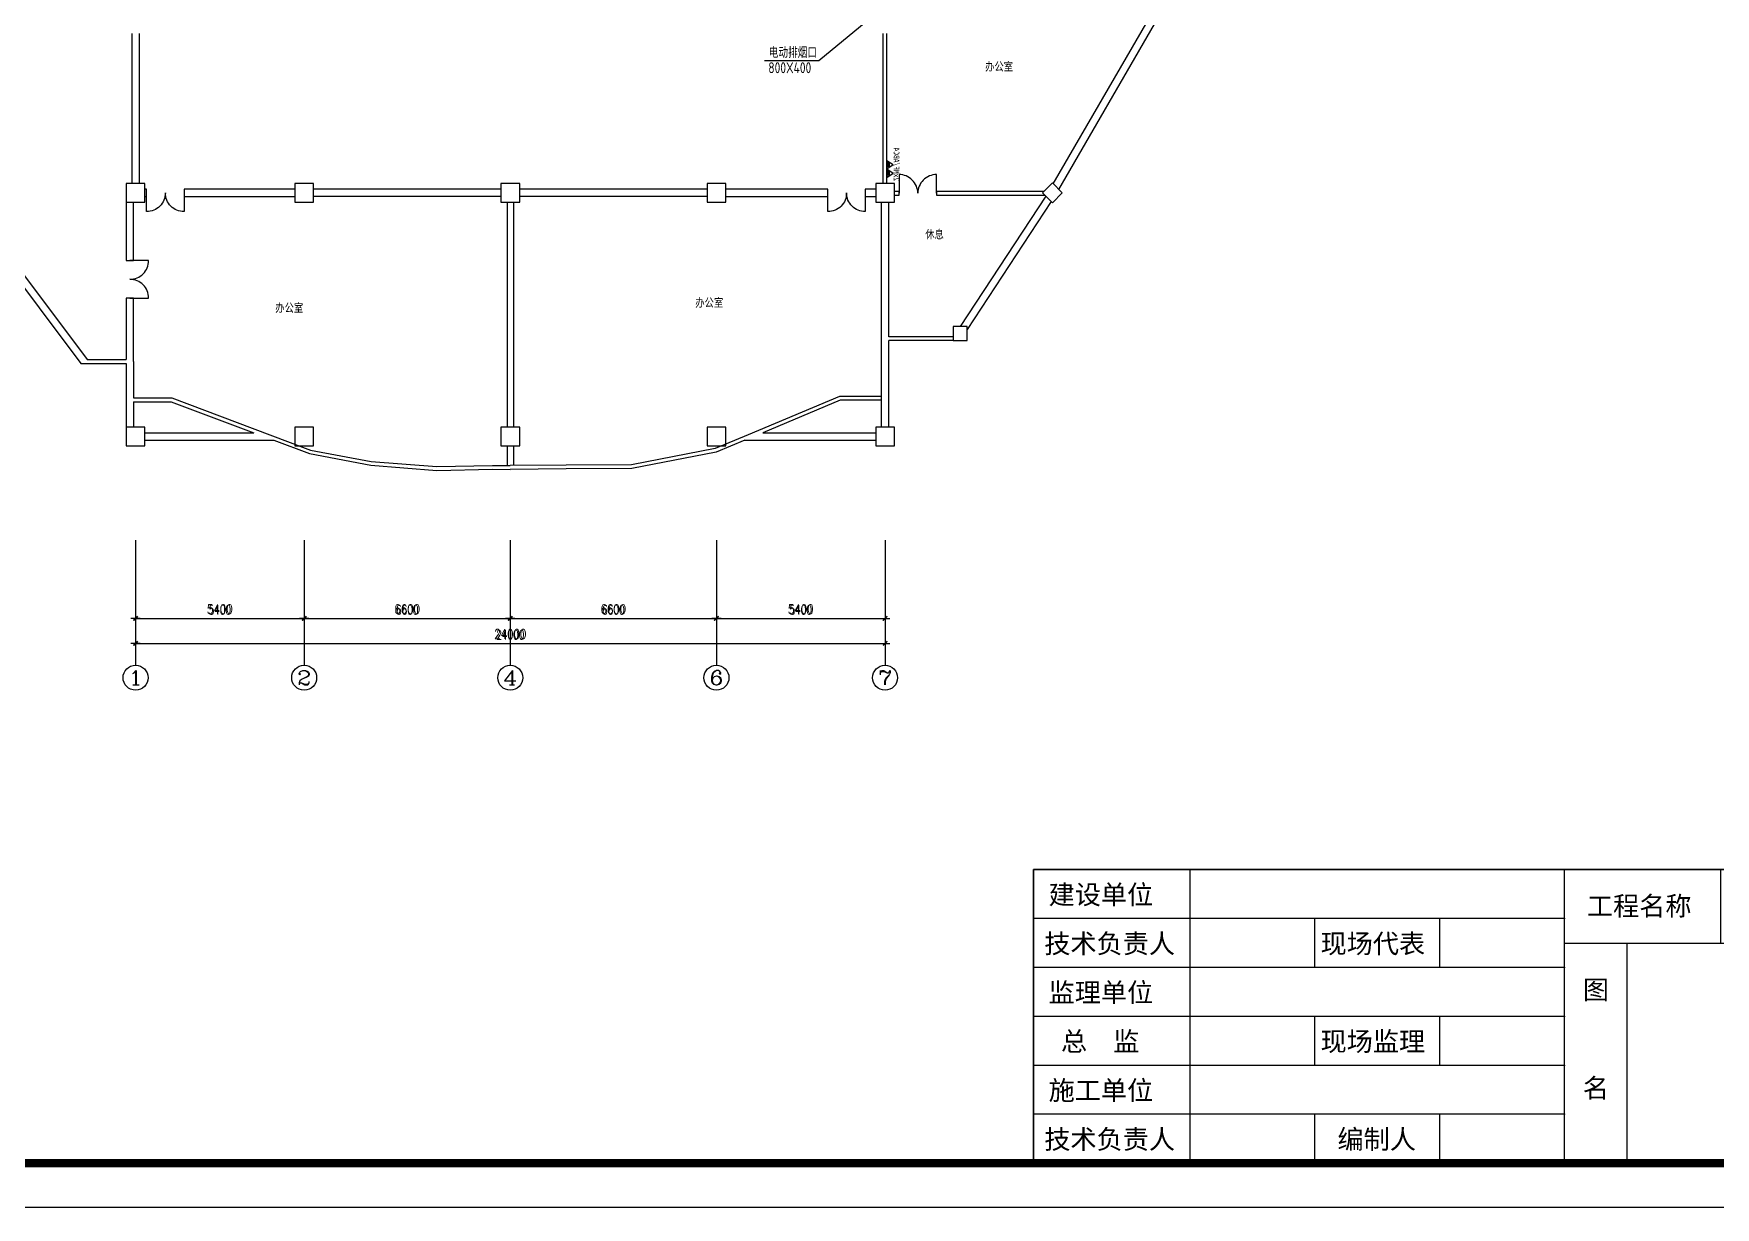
# Model space of a CAD drawing. Extents: x -149393 to 1177518, y -366685 to 296590.
# Drawn here: x 906021 to 959868, y -685 to 36902 of the extents above; entities that cross this region are included whole.
import ezdxf
from ezdxf.enums import TextEntityAlignment as Align

# ---------------------------------------------------------------- set-up
doc = ezdxf.new("R2010")
doc.units = 0
doc.header["$LTSCALE"] = 1000
doc.header["$MEASUREMENT"] = 0
doc.layers.get('0').update_dxf_attribs({"linetype": 'CONTINUOUS'})
doc.layers.get('Defpoints').update_dxf_attribs({"linetype": 'CONTINUOUS'})
for name, color, linetype in [('AXIS', 3, 'CONTINUOUS'), ('COLUMN', 9, 'CONTINUOUS'), ('EQUIP-消防', 3, 'CONTINUOUS'), ('PUB_TITLE', 253, 'CONTINUOUS'), ('TEL_TEXT', 7, 'CONTINUOUS'), ('WALL', 9, 'CONTINUOUS'), ('WINDOW', 4, 'CONTINUOUS'), ('通风', 3, 'CONTINUOUS')]:
    doc.layers.add(name, color=color, linetype=linetype)
doc.styles.add('_TCH_AXIS', font='COMPLEX', dxfattribs={"bigfont": 'GBCBIG'})
doc.styles.add('_TCH_DIM_T3', font='SIMPLEX', dxfattribs={"width": 0.705882, "bigfont": 'GBCBIG'})
doc.styles.add('_TEL_DIM', font='', dxfattribs={"width": 0.8, "height": 3.5})
doc.styles.add('DIM_FONT', font='SIMPLEX.shx', dxfattribs={"width": 0.8})
doc.styles.add('宋体', font='')
doc.styles.add('样式 1', font='TSSDENG', dxfattribs={"width": 0.8, "height": 3000, "bigfont": 'TSSDCHN'})
doc.styles.get('_TEL_DIM').set_extended_font_data('SimSun')
doc.styles.get('宋体').set_extended_font_data('SimSun')
doc.dimstyles.new('_TCH_ARCH&&100', dxfattribs={"dimtxt": 297.5, "dimasz": 100, "dimexe": 250, "dimexo": 300, "dimgap": 126.25, "dimtad": 1, "dimdec": 0, "dimzin": 0, "dimdsep": 46, "dimtxsty": '_TCH_DIM_T3', "dimblk": 'ARCHTICK', "dimcen": 0.09, "dimclrt": 7, "dimazin": 2, "dimtfac": 1, "dimtdec": 0, "dimtix": 1, "dimtmove": 2, "dimatfit": 3, "dimfxl": 1, "dimtolj": 1, "dimtzin": 0, "dimarcsym": 0})
doc.dimstyles.new('DIMN', dxfattribs={"dimtxt": 300, "dimasz": 1, "dimexe": 250, "dimexo": 300, "dimgap": 150, "dimtad": 1, "dimdec": 0, "dimdsep": 46, "dimtxsty": 'DIM_FONT', "dimblk": '_DIMX', "dimcen": 2.5, "dimclrt": 7, "dimadec": 0, "dimazin": 0, "dimtfac": 1, "dimtdec": 0, "dimtix": 1, "dimtmove": 2, "dimatfit": 3, "dimldrblk": '_DIMX', "dimfxl": 1, "dimtolj": 1, "dimarcsym": 0})

# ---------------------------------------------------------------- blocks, each defined once
blk = doc.blocks.new('$equip_U$00000441(cyc-PC)')
for p, q in [((-0.78, 0), (-0.39, 0.56)), ((0, 0), (-0.78, 0)), ((-0.54, 0.06), (-0.38, 0.23)), ((-0.54, 0.17), (-0.48, 0.23)), ((-0.54, 0), (-0.54, 0.23)), ((-0.54, 0.23), (-0.24, 0.23)), ((-0.24, 0), (-0.54, 0)), ((-0.5, 0), (-0.27, 0.23)), ((-0.4, 0), (-0.24, 0.16)), ((0, 0), (-0.39, 0.56)), ((-0.3, 0), (-0.24, 0.06)), ((-0.24, 0.23), (-0.24, 0)), ((0, 0), (0.39, 0.56)), ((0.78, 0), (0, 0)), ((0.24, 0.06), (0.41, 0.23)), ((0.24, 0.17), (0.3, 0.23)), ((0.24, 0), (0.24, 0.23)), ((0.24, 0.23), (0.54, 0.23)), ((0.54, 0), (0.24, 0)), ((0.28, 0), (0.51, 0.23)), ((0.38, 0), (0.54, 0.16)), ((0.78, 0), (0.39, 0.56)), ((0.49, 0), (0.54, 0.06)), ((0.54, 0.23), (0.54, 0))]:
    blk.add_line(p, q)
blk.add_point((0, 0))
at = {"style": '宋体', "width": 0.8}
blk.add_text('2xMF/ABC4', height=0.522, dxfattribs=at).set_placement((-1.12, 0.62))
at = {"color": 7, "style": '_TEL_DIM', "flags": 1}
blk.add_attdef('A', text='', height=0.00002, dxfattribs=at).set_placement((0, 0), align=Align.MIDDLE_CENTER)
blk = doc.blocks.new('_DIMX')
blk.add_line((-150, 0), (150, 0))
at = {"const_width": 50}
blk.add_lwpolyline([(-70, -70), (70, 70)], dxfattribs=at)
blk = doc.blocks.new('_ArchTick')
at = {"color": 0, "linetype": 'ByBlock', "const_width": 0.4}
blk.add_lwpolyline([(-0.5, -0.5), (0.5, 0.5)], dxfattribs=at)
blk = doc.blocks.new('*D953')
at = {"layer": 'AXIS', "color": 0, "lineweight": -2, "transparency": 16777216}
for p, q in [((921284, 20376), (921284, 17926)), ((927884, 20376), (927884, 17926)), ((921284, 18176), (927884, 18176))]:
    blk.add_line(p, q, dxfattribs=at)
at = {"layer": 'Defpoints', "color": 0, "transparency": 16777216}
for p in [(921284, 20676), (927884, 20676), (927884, 18176)]:
    blk.add_point(p, dxfattribs=at)
at = {"layer": 'AXIS', "color": 0, "lineweight": -2, "transparency": 16777216, "xscale": 100, "yscale": 100, "zscale": 100, "rotation": 180}
blk.add_blockref('_ArchTick', (921284, 18176), dxfattribs=at)
at = {"layer": 'AXIS', "color": 0, "lineweight": -2, "transparency": 16777216, "xscale": 100, "yscale": 100, "zscale": 100}
blk.add_blockref('_ArchTick', (927884, 18176), dxfattribs=at)
at = {"layer": 'AXIS', "color": 7, "transparency": 16777216, "insert": (924584, 18451), "char_height": 297.5, "attachment_point": 5, "style": '_TCH_DIM_T3'}
blk.add_mtext('\\A1;6600', dxfattribs=at)
blk = doc.blocks.new('*D954')
at = {"layer": 'AXIS', "color": 0, "lineweight": -2, "transparency": 16777216}
for p, q in [((927884, 20376), (927884, 17926)), ((933284, 20376), (933284, 17926)), ((927884, 18176), (933284, 18176))]:
    blk.add_line(p, q, dxfattribs=at)
at = {"layer": 'Defpoints', "color": 0, "transparency": 16777216}
for p in [(927884, 20676), (933284, 20676), (933284, 18176)]:
    blk.add_point(p, dxfattribs=at)
at = {"layer": 'AXIS', "color": 0, "lineweight": -2, "transparency": 16777216, "xscale": 100, "yscale": 100, "zscale": 100, "rotation": 180}
blk.add_blockref('_ArchTick', (927884, 18176), dxfattribs=at)
at = {"layer": 'AXIS', "color": 0, "lineweight": -2, "transparency": 16777216, "xscale": 100, "yscale": 100, "zscale": 100}
blk.add_blockref('_ArchTick', (933284, 18176), dxfattribs=at)
at = {"layer": 'AXIS', "color": 7, "transparency": 16777216, "insert": (930584, 18451), "char_height": 297.5, "attachment_point": 5, "style": '_TCH_DIM_T3'}
blk.add_mtext('\\A1;5400', dxfattribs=at)
blk = doc.blocks.new('*D955')
at = {"layer": 'AXIS', "color": 0, "lineweight": -2, "transparency": 16777216}
for p, q in [((914684, 20376), (914684, 17926)), ((921284, 20376), (921284, 17926)), ((914684, 18176), (921284, 18176))]:
    blk.add_line(p, q, dxfattribs=at)
at = {"layer": 'Defpoints', "color": 0, "transparency": 16777216}
for p in [(914684, 20676), (921284, 20676), (921284, 18176)]:
    blk.add_point(p, dxfattribs=at)
at = {"layer": 'AXIS', "color": 0, "lineweight": -2, "transparency": 16777216, "xscale": 100, "yscale": 100, "zscale": 100, "rotation": 180}
blk.add_blockref('_ArchTick', (914684, 18176), dxfattribs=at)
at = {"layer": 'AXIS', "color": 0, "lineweight": -2, "transparency": 16777216, "xscale": 100, "yscale": 100, "zscale": 100}
blk.add_blockref('_ArchTick', (921284, 18176), dxfattribs=at)
at = {"layer": 'AXIS', "color": 7, "transparency": 16777216, "insert": (917984, 18451), "char_height": 297.5, "attachment_point": 5, "style": '_TCH_DIM_T3'}
blk.add_mtext('\\A1;6600', dxfattribs=at)
blk = doc.blocks.new('*D956')
at = {"layer": 'AXIS', "color": 0, "lineweight": -2, "transparency": 16777216}
for p, q in [((909284, 20376), (909284, 17926)), ((914684, 20376), (914684, 17926)), ((909284, 18176), (914684, 18176))]:
    blk.add_line(p, q, dxfattribs=at)
at = {"layer": 'Defpoints', "color": 0, "transparency": 16777216}
for p in [(909284, 20676), (914684, 20676), (914684, 18176)]:
    blk.add_point(p, dxfattribs=at)
at = {"layer": 'AXIS', "color": 0, "lineweight": -2, "transparency": 16777216, "xscale": 100, "yscale": 100, "zscale": 100, "rotation": 180}
blk.add_blockref('_ArchTick', (909284, 18176), dxfattribs=at)
at = {"layer": 'AXIS', "color": 0, "lineweight": -2, "transparency": 16777216, "xscale": 100, "yscale": 100, "zscale": 100}
blk.add_blockref('_ArchTick', (914684, 18176), dxfattribs=at)
at = {"layer": 'AXIS', "color": 7, "transparency": 16777216, "insert": (911984, 18451), "char_height": 297.5, "attachment_point": 5, "style": '_TCH_DIM_T3'}
blk.add_mtext('\\A1;5400', dxfattribs=at)
blk = doc.blocks.new('*D957')
at = {"layer": 'AXIS', "color": 0, "lineweight": -2, "transparency": 16777216}
for p, q in [((909284, 20376), (909284, 17126)), ((933284, 20376), (933284, 17126)), ((909284, 17376), (933284, 17376))]:
    blk.add_line(p, q, dxfattribs=at)
at = {"layer": 'Defpoints', "color": 0, "transparency": 16777216}
for p in [(909284, 20676), (933284, 20676), (933284, 17376)]:
    blk.add_point(p, dxfattribs=at)
at = {"layer": 'AXIS', "color": 0, "lineweight": -2, "transparency": 16777216, "xscale": 100, "yscale": 100, "zscale": 100, "rotation": 180}
blk.add_blockref('_ArchTick', (909284, 17376), dxfattribs=at)
at = {"layer": 'AXIS', "color": 0, "lineweight": -2, "transparency": 16777216, "xscale": 100, "yscale": 100, "zscale": 100}
blk.add_blockref('_ArchTick', (933284, 17376), dxfattribs=at)
at = {"layer": 'AXIS', "color": 7, "transparency": 16777216, "insert": (921284, 17651), "char_height": 297.5, "attachment_point": 5, "style": '_TCH_DIM_T3'}
blk.add_mtext('\\A1;24000', dxfattribs=at)
blk = doc.blocks.new('_FZHK')
blk.add_lwpolyline([(-0.5, -0.5), (0.5, -0.5), (0.5, 0.5), (-0.5, 0.5)], close=True)
blk = doc.blocks.new('会签栏')
at = {"layer": 'PUB_TITLE', "color": 4, "lineweight": 30}
blk.add_lwpolyline([(-18000, 0), (-18000, 4700), (0, 4700)], dxfattribs=at)
at = {"layer": 'PUB_TITLE', "color": 4}
for points in [[(-15500, 4700), (-15500, 0)], [(-9500, 0), (-9500, 4700)], [(-7000, 4700), (-7000, 3525)], [(-9500, 3917), (-18000, 3917)], [(-13500, 3917), (-13500, 3133)], [(-11500, 3917), (-11500, 3133)], [(-9500, 3525), (0, 3525)], [(-8500, 3525), (-8500, 0)], [(-3500, 3525), (-3500, 0)], [(-2000, 3525), (-2000, 0)], [(-9500, 3133), (-18000, 3133)], [(-9500, 2350), (-18000, 2350)], [(-13500, 2350), (-13500, 1567)], [(-11500, 2350), (-11500, 1567)], [(-3500, 2350), (0, 2350)], [(-9500, 1567), (-18000, 1567)], [(-3500, 1175), (0, 1175)], [(-9500, 783), (-18000, 783)], [(-13500, 783), (-13500, 0)], [(-11500, 783), (-11500, 0)]]:
    blk.add_lwpolyline(points, dxfattribs=at)
at = {"layer": 'PUB_TITLE'}
for p in [(-9500, 3917), (-9500, 3133), (-9500, 2350), (-9500, 1567), (-3500, 1175), (-9500, 783)]:
    blk.add_point(p, dxfattribs=at)
at = {"layer": 'PUB_TITLE', "color": 4}
blk.add_point((-3500, 2350), dxfattribs=at)
at = {"lineweight": -3, "style": '宋体'}
for s, p in [('建设单位', (-17758, 4147)), ('工程名称', (-9140, 3965)), ('技术负责人', (-17828, 3363)), ('现场代表', (-13405, 3363)), ('图别', (-3241, 2796)), ('监理单位', (-17758, 2580)), ('图', (-9206, 2624)), ('总  监', (-17560, 1797)), ('现场监理', (-13405, 1797)), ('图号', (-3241, 1621)), ('施工单位', (-17758, 1013)), ('名', (-9206, 1049)), ('技术负责人', (-17828, 230)), ('编制人', (-13134, 230)), ('日期', (-3241, 446))]:
    blk.add_text(s, height=307, dxfattribs=at).set_placement(p)

msp = doc.modelspace()

# ---------------------------------------------------------------- linework, layer by layer
at = {"layer": 'AXIS'}
for p, q in [((909283.6, 20676), (909283.6, 16676)), ((914683.6, 20676), (914683.6, 16676)), ((921283.6, 20676), (921283.6, 16676)), ((927883.6, 20676), (927883.6, 16676)), ((933283.6, 20676), (933283.6, 16676))]:
    msp.add_line(p, q, dxfattribs=at)
for centre in [(909283.6, 16276), (914683.6, 16276), (921283.6, 16276), (927883.6, 16276), (933283.6, 16276)]:
    msp.add_circle(centre, 400, dxfattribs=at)
at = {"layer": 'PUB_TITLE'}
msp.add_lwpolyline([(856650.3, 83323.9), (975450.3, 83323.9), (975450.3, -684.6), (856650.3, -684.6)], close=True, dxfattribs=at)
at = {"layer": 'PUB_TITLE', "const_width": 270.7}
msp.add_lwpolyline([(863721.7, 81909.6), (974036, 81909.6), (974036, 729.6), (863721.7, 729.6), (863721.7, 81909.6)], close=True, dxfattribs=at)
at = {"layer": 'WALL', "color": 59}
for p, q in [((938669.5, 32090.9), (941711.4, 37335.5)), ((938845.1, 31915.3), (941911.7, 37202.5)), ((909163.6, 36901.8), (909163.6, 32101.8)), ((909403.6, 36901.8), (909403.6, 32101.8)), ((933223.6, 32101.8), (933223.6, 36901.8)), ((933343.6, 32101.8), (933343.6, 36901.8)), ((903330.9, 32338.6), (907738.6, 26461.8)), ((903138.9, 32194.6), (907528.6, 26341.8)), ((909638.3, 31921.8), (909583.6, 31921.8)), ((909638.3, 31681.8), (909638.3, 31921.8)), ((914383.6, 31921.8), (910838.3, 31921.8)), ((910838.3, 31921.8), (910838.3, 31681.8)), ((920983.6, 31921.8), (914983.6, 31921.8)), ((927583.6, 31921.8), (921583.6, 31921.8)), ((931450.5, 31921.8), (928183.6, 31921.8)), ((931450.5, 31681.8), (931450.5, 31921.8)), ((932983.6, 31921.8), (932650.5, 31921.8)), ((932650.5, 31921.8), (932650.5, 31681.8)), ((933731, 31848.8), (933583.6, 31848.8)), ((933731, 31728.8), (933731, 31848.8)), ((938369.3, 31848.8), (934931, 31848.8)), ((934931, 31848.8), (934931, 31728.8)), ((908983.6, 31501.8), (908983.6, 29634.3)), ((909223.6, 29634.3), (909223.6, 31501.8)), ((909583.6, 31681.8), (909638.3, 31681.8)), ((910838.3, 31681.8), (914383.6, 31681.8)), ((920983.6, 31681.8), (914983.6, 31681.8)), ((927583.6, 31681.8), (921583.6, 31681.8)), ((928183.6, 31681.8), (931450.5, 31681.8)), ((932650.5, 31681.8), (932983.6, 31681.8)), ((933163.6, 27136.8), (933163.6, 31501.8)), ((933403.6, 27196.8), (933403.6, 31501.8)), ((933583.6, 31728.8), (933731, 31728.8)), ((934931, 31728.8), (938395.3, 31728.8)), ((938427.7, 31696.4), (935687.8, 27526.8)), ((938601, 31523.1), (935908.6, 27425.7)), ((908983.6, 29634.3), (909223.6, 29634.3)), ((909223.6, 28434.3), (908983.6, 28434.3)), ((908983.6, 28434.3), (908983.6, 26461.8)), ((909223.6, 26401.8), (909223.6, 28434.3)), ((933163.6, 24301.8), (933163.6, 27136.8)), ((935458.6, 27196.8), (933403.6, 27196.8)), ((935458.6, 27076.8), (933403.6, 27076.8)), ((933403.6, 24301.8), (933403.6, 27076.8)), ((907738.6, 26461.8), (908983.6, 26461.8)), ((909223.6, 26401.8), (909223.6, 25234)), ((907528.6, 26341.8), (908983.6, 26341.8)), ((908983.6, 26341.8), (908983.6, 25174)), ((908983.6, 25174), (908983.6, 24301.8)), ((909223.6, 25234), (910445.1, 25234)), ((909223.6, 25114), (909223.6, 24301.8)), ((909223.6, 25114), (910423.4, 25114)), ((910423.4, 25114), (913070.7, 24121.8)), ((910445.1, 25234), (913582.8, 24057.9)), ((931820.8, 25280.4), (928901.6, 24057.1)), ((931844.9, 25160.4), (929366.4, 24121.8)), ((933163.6, 25280.4), (931820.8, 25280.4)), ((933163.6, 25160.4), (931844.9, 25160.4)), ((933163.6, 25160.4), (933163.6, 25280.4)), ((909583.6, 24121.8), (913070.7, 24121.8)), ((909583.6, 23881.8), (913711, 23881.8)), ((913582.8, 24057.9), (914889.5, 23568.2)), ((913711, 23881.8), (914857.2, 23452.2)), ((928901.6, 24057.1), (927844.9, 23614.3)), ((928793.6, 23881.8), (927879.9, 23498.9)), ((928793.6, 23881.8), (932983.6, 23881.8)), ((929366.4, 24121.8), (932983.6, 24121.8)), ((914857.2, 23452.2), (916814.9, 23085.3)), ((914889.5, 23568.2), (916830.8, 23204.4)), ((916830.8, 23204.4), (918930.1, 23036.4)), ((927844.9, 23614.3), (925167.8, 23091.6)), ((927879.9, 23498.9), (925179.7, 22971.7)), ((916814.9, 23085.3), (918926.5, 22916.3)), ((918926.5, 22916.3), (920714.3, 22953)), ((918930.1, 23036.4), (920711.8, 23072.9)), ((920712.5, 22953), (921283, 22947.9)), ((920713.6, 23073), (921284.1, 23067.9)), ((923067.8, 23082.8), (921283.1, 23067.9)), ((923068.8, 22962.8), (921284.1, 22947.9)), ((925167.8, 23091.6), (923068.1, 23082.8)), ((925179.7, 22971.7), (923068.6, 22962.8))]:
    msp.add_line(p, q, dxfattribs=at)
at = {"layer": 'WALL'}
for p, q in [((921183.6, 31501.8), (921183.6, 24301.8)), ((921383.6, 31501.8), (921383.6, 24301.8)), ((921183.6, 23701.8), (921183.6, 23068.8)), ((921383.6, 23701.8), (921383.6, 23068.7))]:
    msp.add_line(p, q, dxfattribs=at)
at = {"layer": 'WINDOW', "color": 59, "extrusion": (1.22461e-16, -7.49855e-33, -1)}
msp.add_lwpolyline([(-934931, 31788.8), (-934931, 32388.8, -0.4142136), (-934331, 31788.8, -0.4142136), (-933731, 32388.8), (-933731, 31788.8)], format="xyb", dxfattribs=at)
at = {"layer": 'WINDOW', "color": 59}
for points in [[(910838.3, 31801.8), (910838.3, 31201.8, -0.4142136), (910238.3, 31801.8, -0.4142136), (909638.3, 31201.8), (909638.3, 31801.8)], [(932650.5, 31801.8), (932650.5, 31201.8, -0.4142136), (932050.5, 31801.8, -0.4142136), (931450.5, 31201.8), (931450.5, 31801.8)]]:
    msp.add_lwpolyline(points, format="xyb", dxfattribs=at)
at = {"layer": 'WINDOW', "color": 59, "extrusion": (-5.57711e-30, -1.22461e-16, -1)}
msp.add_lwpolyline([(-909103.6, 28434.3), (-909703.6, 28434.3, -0.4142136), (-909103.6, 29034.3, -0.4142136), (-909703.6, 29634.3), (-909103.6, 29634.3)], format="xyb", dxfattribs=at)
at = {"layer": '通风'}
for p, q in [((931162.5, 36038.7), (933403.1, 37885.3)), ((929420, 36038.7), (931162.5, 36038.7))]:
    msp.add_line(p, q, dxfattribs=at)

# ---------------------------------------------------------------- block references
at = {"layer": 'COLUMN', "color": 59}
for p, xscale, yscale, zscale in [((909283.6, 31801.8), 600, 600, 600), ((914683.6, 31801.8), 600, 600, 600), ((921283.6, 31801.8), 600, 600, 600), ((927883.6, 31801.8), 600, 600, 600), ((933283.6, 31801.8), 600, 600, 600), ((935683.6, 27301.8), 450, 450, 450), ((909283.6, 24001.8), 600, 600, 600), ((914683.6, 24001.8), 600, 600, 600), ((921283.6, 24001.8), 600, 600, 600), ((927883.6, 24001.8), 600, 600, 600), ((933283.6, 24001.8), 600, 600, 600)]:
    msp.add_blockref('_FZHK', p, dxfattribs=dict(at, xscale=xscale, yscale=yscale, zscale=zscale))
at = {"layer": 'COLUMN', "color": 59, "xscale": 449.9999999999679, "yscale": 449.9999999999679, "zscale": 449.9999999999679, "rotation": 45.00000000000525}
msp.add_blockref('_FZHK', (938640.5, 31801.8), dxfattribs=at)
at = {"layer": 'EQUIP-消防', "xscale": -350, "yscale": 349.9999999999709, "zscale": 350, "rotation": 270}
msp.add_blockref('$equip_U$00000441(cyc-PC)', (933343.6, 32570.3), dxfattribs=at)
at = {"layer": 'WALL', "xscale": 2, "yscale": 2, "zscale": 2}
msp.add_blockref('会签栏', (974036, 729.6), dxfattribs=at)

# ---------------------------------------------------------------- texts
at = {"layer": 'AXIS', "color": 7, "style": '_TCH_AXIS'}
for s, width, p, p2 in [('1', 2.333333, (909057.3, 16049.7), (909509.8, 16049.7)), ('2', 1.5, (914457.3, 16049.7), (914909.8, 16049.7)), ('4', 1.3125, (921057.3, 16049.7), (921509.8, 16049.7)), ('6', 1.5, (927657.3, 16049.7), (928109.8, 16049.7)), ('7', 1.5, (933057.3, 16049.7), (933509.8, 16049.7))]:
    msp.add_text(s, height=452.5, dxfattribs=dict(at, width=width)).set_placement(p, p2, align=Align.FIT)
at = {"layer": 'TEL_TEXT', "color": 59, "style": '_TEL_DIM', "width": 0.8}
for s, p in [('办公室', (936487.2, 35715.4)), ('休息', (934571.3, 30340.1)), ('办公室', (913758.5, 27987.3)), ('办公室', (927206.8, 28153.7))]:
    msp.add_text(s, height=265.82, dxfattribs=at).set_placement(p)
at = {"layer": '通风', "color": 7, "style": '样式 1', "width": 0.8}
for s, p in [('电动排烟口', (929561.1, 36122.5)), ('800X400', (929545, 35634.8))]:
    msp.add_text(s, height=350, dxfattribs=at).set_placement(p)

# ---------------------------------------------------------------- dimensions: what is measured, and where the dimension line sits
at = {"layer": 'AXIS'}
for p1, p2, distance in [((909283.6, 20676), (914683.6, 20676), -2500), ((909283.6, 20676), (933283.6, 20676), -3300), ((914683.6, 20676), (921283.6, 20676), -2500), ((921283.6, 20676), (927883.6, 20676), -2500), ((927883.6, 20676), (933283.6, 20676), -2500)]:
    msp.add_aligned_dim(p1=p1, p2=p2, distance=distance, dimstyle='DIMN', dxfattribs=at).render()
for p1, p2, distance, picture, middle in [((909283.6, 20676), (914683.6, 20676), -2500, '*D956', (911983.6, 18451)), ((909283.6, 20676), (933283.6, 20676), -3300, '*D957', (921283.6, 17651)), ((914683.6, 20676), (921283.6, 20676), -2500, '*D955', (917983.6, 18451)), ((921283.6, 20676), (927883.6, 20676), -2500, '*D953', (924583.6, 18451)), ((927883.6, 20676), (933283.6, 20676), -2500, '*D954', (930583.6, 18451))]:
    dim = msp.add_aligned_dim(p1=p1, p2=p2, distance=distance, dimstyle='_TCH_ARCH&&100', dxfattribs=at)
    dim.commit()
    dim.dimension.update_dxf_attribs({"geometry": picture, "text_midpoint": middle})

doc.saveas('drawing.dxf')
